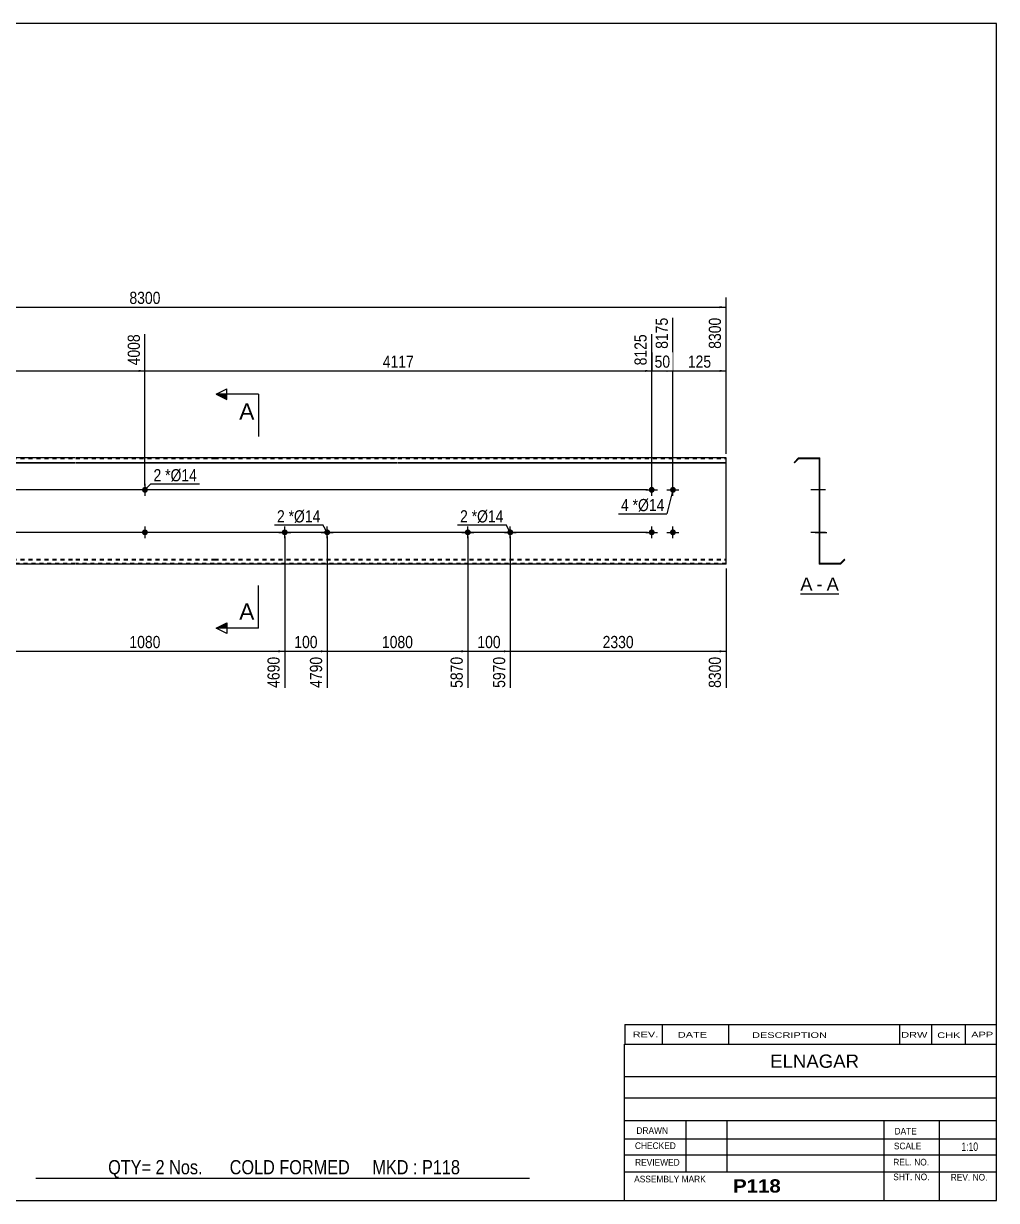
# Model space of a CAD drawing. Header units: millimetres. Extents: x -65 to 337, y -162 to 115.
# Drawn here: x 108.2 to 337.2, y -162.2 to 114.8 of the extents above; entities that cross this region are included whole.
import ezdxf

# ---------------------------------------------------------------- set-up
doc = ezdxf.new("R2010")
doc.units = ezdxf.units.MM
doc.linetypes.add('DXK_LINE_DOT1', pattern=[1.8814, 0.9407, -0.9407])
doc.styles.add('Arial', font='ARIAL.TTF', dxfattribs={"height": 0.2})
doc.styles.add('Arial Bold', font='ARIALBD.TTF', dxfattribs={"height": 0.2})
doc.styles.add('Arial Narrow', font='ARIALN.TTF', dxfattribs={"height": 0.2})

# ---------------------------------------------------------------- blocks, each defined once
blk = doc.blocks.new('Unknown-629091405-1608')
at = {"color": 5, "linetype": 'Continuous'}
for p, q in [((337.25, 114.75), (-62.75, 114.75)), ((-62.75, 114.75), (-62.75, -162.25)), ((337.25, -162.25), (337.25, 114.75)), ((-62.75, -162.25), (337.25, -162.25))]:
    blk.add_line(p, q, dxfattribs=at)
at = {"color": 174, "linetype": 'Continuous', "style": 'Arial'}
blk.add_text('Tekla structures', height=1.9102, rotation=90, dxfattribs=at).set_placement((-63.25, -161.75))
blk = doc.blocks.new('Unknown-629091405-12 - 1230')
at = {"color": 7, "linetype": 'Continuous'}
blk.add_line((291.09, -19.45), (300.12, -19.45), dxfattribs=at)
at = {"color": 0, "linetype": 'Continuous'}
blk.add_wipeout([(293.94, -18.7), (293.94, -15.5), (291.09, -15.5), (291.09, -18.7)], dxfattribs=at)
blk.add_wipeout([(296.32, -18.7), (296.32, -15.5), (294.9, -15.5), (294.9, -18.7)], dxfattribs=at)
at = {"color": 96, "linetype": 'Continuous', "style": 'Arial'}
blk.add_text('A', height=3.06, dxfattribs=at).set_placement((291.09, -18.7))
at = {"color": 0, "linetype": 'Continuous'}
blk.add_wipeout([(300.12, -18.7), (300.12, -15.5), (297.28, -15.5), (297.28, -18.7)], dxfattribs=at)
at = {"color": 96, "linetype": 'Continuous', "style": 'Arial'}
for s, p in [('A', (297.28, -18.7)), ('-', (294.9, -18.7))]:
    blk.add_text(s, height=3.06, dxfattribs=at).set_placement(p)
blk = doc.blocks.new('Bolt-629091405-1223 - 1203')
at = {"linetype": 'Continuous'}
for points in [[(137.5, 5, -1), (136.1, 5, -1)], [(137.5, -5, -1), (136.1, -5, -1)]]:
    blk.add_hatch(color=3, dxfattribs=at).paths.add_polyline_path(points)
at = {"color": 3, "linetype": 'Continuous'}
for p, q in [((136.8, 6.4), (136.8, 3.6)), ((138.2, 5), (135.4, 5)), ((138.2, -5), (135.4, -5)), ((136.8, -3.6), (136.8, -6.4))]:
    blk.add_line(p, q, dxfattribs=at)
blk = doc.blocks.new('Part-629091405-1218 - 1203')
at = {"color": 2, "linetype": 'Continuous'}
for p, q in [((34.2, 12.5), (0, 12.5)), ((0, 12.5), (0, -12.5)), ((0, 11.44), (34.2, 11.44)), ((0, 11.33), (34.2, 11.33)), ((77.3, 12.5), (34.3, 12.5)), ((34.3, 11.44), (77.3, 11.44)), ((34.3, 11.33), (77.3, 11.33)), ((120.4, 12.5), (77.4, 12.5)), ((77.4, 11.44), (120.4, 11.44)), ((77.4, 11.33), (120.4, 11.33)), ((153.1, 12.5), (120.5, 12.5)), ((120.5, 11.44), (153.1, 11.44)), ((120.5, 11.33), (153.1, 11.33)), ((196.2, 12.5), (153.2, 12.5)), ((153.2, 11.44), (196.2, 11.44)), ((153.2, 11.33), (196.2, 11.33)), ((239.3, 12.5), (196.3, 12.5)), ((196.3, 11.44), (239.3, 11.44)), ((196.3, 11.33), (239.3, 11.33)), ((273.59, 12.5), (239.4, 12.5)), ((239.4, 11.44), (273.59, 11.44)), ((239.4, 11.33), (273.59, 11.33)), ((273.59, -12.5), (273.59, 12.5)), ((34.2, -12.5), (0, -12.5)), ((77.3, -12.5), (34.3, -12.5)), ((120.4, -12.5), (77.4, -12.5)), ((153.1, -12.5), (120.5, -12.5)), ((196.2, -12.5), (153.2, -12.5)), ((239.3, -12.5), (196.3, -12.5)), ((273.59, -12.5), (239.4, -12.5))]:
    blk.add_line(p, q, dxfattribs=at)
at = {"color": 7, "linetype": 'DXK_LINE_DOT1'}
for p, q in [((0, 12.35), (34.2, 12.35)), ((34.3, 12.35), (77.3, 12.35)), ((77.4, 12.35), (120.4, 12.35)), ((120.5, 12.35), (153.1, 12.35)), ((153.2, 12.35), (196.2, 12.35)), ((196.3, 12.35), (239.3, 12.35)), ((239.4, 12.35), (273.59, 12.35)), ((0, -11.33), (34.2, -11.33)), ((0, -11.44), (34.2, -11.44)), ((34.2, -12.35), (0, -12.35)), ((34.3, -11.33), (77.3, -11.33)), ((34.3, -11.44), (77.3, -11.44)), ((77.3, -12.35), (34.3, -12.35)), ((77.4, -11.33), (120.4, -11.33)), ((77.4, -11.44), (120.4, -11.44)), ((120.4, -12.35), (77.4, -12.35)), ((120.5, -11.33), (153.1, -11.33)), ((120.5, -11.44), (153.1, -11.44)), ((153.1, -12.35), (120.5, -12.35)), ((153.2, -11.33), (196.2, -11.33)), ((153.2, -11.44), (196.2, -11.44)), ((196.2, -12.35), (153.2, -12.35)), ((196.3, -11.33), (239.3, -11.33)), ((196.3, -11.44), (239.3, -11.44)), ((239.3, -12.35), (196.3, -12.35)), ((239.4, -11.33), (273.59, -11.33)), ((239.4, -11.44), (273.59, -11.44)), ((273.59, -12.35), (239.4, -12.35))]:
    blk.add_line(p, q, dxfattribs=at)
blk = doc.blocks.new('Bolt-629091405-1221 - 1203')
at = {"linetype": 'Continuous'}
for points in [[(169.7, -4.3, -1), (169.7, -5.7, -1)], [(179.7, -4.3, -1), (179.7, -5.7, -1)]]:
    blk.add_hatch(color=3, dxfattribs=at).paths.add_polyline_path(points)
at = {"color": 3, "linetype": 'Continuous'}
for p, q in [((168.3, -5), (171.1, -5)), ((169.7, -6.4), (169.7, -3.6)), ((178.3, -5), (181.1, -5)), ((179.7, -6.4), (179.7, -3.6))]:
    blk.add_line(p, q, dxfattribs=at)
blk = doc.blocks.new('Bolt-629091405-1222 - 1203')
at = {"linetype": 'Continuous'}
for points in [[(212.8, -4.3, -1), (212.8, -5.7, -1)], [(222.8, -4.3, -1), (222.8, -5.7, -1)]]:
    blk.add_hatch(color=3, dxfattribs=at).paths.add_polyline_path(points)
at = {"color": 3, "linetype": 'Continuous'}
for p, q in [((211.4, -5), (214.2, -5)), ((212.8, -6.4), (212.8, -3.6)), ((221.4, -5), (224.2, -5)), ((222.8, -6.4), (222.8, -3.6))]:
    blk.add_line(p, q, dxfattribs=at)
blk = doc.blocks.new('Bolt-629091405-1224 - 1203')
at = {"linetype": 'Continuous'}
for points in [[(255.39, 5, -1), (256.79, 5, -1)], [(260.39, 5, -1), (261.79, 5, -1)], [(255.39, -5, -1), (256.79, -5, -1)], [(260.39, -5, -1), (261.79, -5, -1)]]:
    blk.add_hatch(color=3, dxfattribs=at).paths.add_polyline_path(points)
at = {"color": 3, "linetype": 'Continuous'}
for p, q in [((256.09, 3.6), (256.09, 6.4)), ((261.09, 3.6), (261.09, 6.4)), ((254.69, 5), (257.49, 5)), ((259.69, 5), (262.49, 5)), ((254.69, -5), (257.49, -5)), ((256.09, -6.4), (256.09, -3.6)), ((259.69, -5), (262.49, -5)), ((261.09, -6.4), (261.09, -3.6))]:
    blk.add_line(p, q, dxfattribs=at)
blk = doc.blocks.new('Part-629091405-1232 - 1230')
at = {"color": 2, "linetype": 'Continuous'}
for p, q in [((290.68, 12.5), (289.62, 11.44)), ((289.62, 11.44), (289.73, 11.33)), ((290.75, 12.35), (289.73, 11.33)), ((290.68, 12.5), (295.68, 12.5)), ((290.75, 12.35), (295.53, 12.35)), ((295.53, 12.35), (295.53, -12.5)), ((295.68, -12.35), (295.68, 12.5)), ((300.53, -12.5), (295.53, -12.5)), ((300.47, -12.35), (295.68, -12.35)), ((300.47, -12.35), (301.49, -11.33)), ((300.53, -12.5), (301.59, -11.44)), ((301.59, -11.44), (301.49, -11.33))]:
    blk.add_line(p, q, dxfattribs=at)
blk = doc.blocks.new('Bolt-629091405-1233 - 1230')
at = {"linetype": 'Continuous'}
blk.add_hatch(color=3, dxfattribs=at).paths.add_polyline_path([(295.68, -5.7), (295.68, -4.3), (295.53, -4.3), (295.53, -5.7)])
blk.add_hatch(color=3, dxfattribs=at).paths.add_polyline_path([(295.68, -5.7), (295.68, -4.3), (295.53, -4.3), (295.53, -5.7)])
at = {"color": 3, "linetype": 'Continuous'}
for p, q in [((294.58, -5), (297.33, -5)), ((294.58, -5), (297.33, -5)), ((295.53, -4.3), (295.68, -4.3)), ((295.53, -4.3), (295.68, -4.3)), ((295.53, -5.7), (295.68, -5.7)), ((295.53, -5.7), (295.68, -5.7))]:
    blk.add_line(p, q, dxfattribs=at)
blk = doc.blocks.new('Bolt-629091405-1234 - 1230')
at = {"linetype": 'Continuous'}
blk.add_hatch(color=3, dxfattribs=at).paths.add_polyline_path([(295.68, -5.7), (295.68, -4.3), (295.53, -4.3), (295.53, -5.7)])
blk.add_hatch(color=3, dxfattribs=at).paths.add_polyline_path([(295.68, -5.7), (295.68, -4.3), (295.53, -4.3), (295.53, -5.7)])
at = {"color": 3, "linetype": 'Continuous'}
for p, q in [((294.58, -5), (297.33, -5)), ((294.58, -5), (297.33, -5)), ((295.53, -4.3), (295.68, -4.3)), ((295.53, -4.3), (295.68, -4.3)), ((295.53, -5.7), (295.68, -5.7)), ((295.53, -5.7), (295.68, -5.7))]:
    blk.add_line(p, q, dxfattribs=at)
blk = doc.blocks.new('Bolt-629091405-1235 - 1230')
at = {"linetype": 'Continuous'}
blk.add_hatch(color=3, dxfattribs=at).paths.add_polyline_path([(295.68, -5.7), (295.68, -4.3), (295.53, -4.3), (295.53, -5.7)])
blk.add_hatch(color=3, dxfattribs=at).paths.add_polyline_path([(295.68, -5.7), (295.68, -4.3), (295.53, -4.3), (295.53, -5.7)])
at = {"color": 3, "linetype": 'Continuous'}
for p, q in [((294.58, -5), (297.33, -5)), ((294.58, -5), (297.33, -5)), ((295.53, -4.3), (295.68, -4.3)), ((295.53, -4.3), (295.68, -4.3)), ((295.53, -5.7), (295.68, -5.7)), ((295.53, -5.7), (295.68, -5.7))]:
    blk.add_line(p, q, dxfattribs=at)
blk = doc.blocks.new('Bolt-629091405-1236 - 1230')
at = {"linetype": 'Continuous'}
blk.add_hatch(color=3, dxfattribs=at).paths.add_polyline_path([(295.68, -5.7), (295.68, -4.3), (295.53, -4.3), (295.53, -5.7)])
blk.add_hatch(color=3, dxfattribs=at).paths.add_polyline_path([(295.68, -5.7), (295.68, -4.3), (295.53, -4.3), (295.53, -5.7)])
at = {"color": 3, "linetype": 'Continuous'}
for p, q in [((294.58, -5), (297.33, -5)), ((294.58, -5), (297.33, -5)), ((295.53, -4.3), (295.68, -4.3)), ((295.53, -4.3), (295.68, -4.3)), ((295.53, -5.7), (295.68, -5.7)), ((295.53, -5.7), (295.68, -5.7))]:
    blk.add_line(p, q, dxfattribs=at)
blk = doc.blocks.new('Bolt-629091405-1237 - 1230')
at = {"linetype": 'Continuous'}
for points in [[(295.68, 4.3), (295.68, 5.7), (295.53, 5.7), (295.53, 4.3)], [(295.68, -5.7), (295.68, -4.3), (295.53, -4.3), (295.53, -5.7)]]:
    blk.add_hatch(color=3, dxfattribs=at).paths.add_polyline_path(points)
at = {"color": 3, "linetype": 'Continuous'}
for p, q in [((295.68, 5.7), (295.53, 5.7)), ((295.68, 5), (293.53, 5)), ((295.68, 4.3), (295.53, 4.3)), ((295.68, -5), (293.53, -5)), ((295.68, -4.3), (295.53, -4.3)), ((295.68, -5.7), (295.53, -5.7))]:
    blk.add_line(p, q, dxfattribs=at)
blk = doc.blocks.new('Bolt-629091405-1238 - 1230')
at = {"linetype": 'Continuous'}
for points in [[(295.53, 5.7), (295.53, 4.3), (295.68, 4.3), (295.68, 5.7)], [(295.53, 5.7), (295.53, 4.3), (295.68, 4.3), (295.68, 5.7)], [(295.53, -4.3), (295.53, -5.7), (295.68, -5.7), (295.68, -4.3)], [(295.53, -4.3), (295.53, -5.7), (295.68, -5.7), (295.68, -4.3)]]:
    blk.add_hatch(color=3, dxfattribs=at).paths.add_polyline_path(points)
at = {"color": 3, "linetype": 'Continuous'}
for p, q in [((295.68, 5.7), (295.53, 5.7)), ((295.68, 5.7), (295.53, 5.7)), ((296.98, 5), (293.68, 5)), ((296.98, 5), (293.68, 5)), ((295.68, 4.3), (295.53, 4.3)), ((295.68, 4.3), (295.53, 4.3)), ((296.98, -5), (293.68, -5)), ((296.98, -5), (293.68, -5)), ((295.68, -4.3), (295.53, -4.3)), ((295.68, -4.3), (295.53, -4.3)), ((295.68, -5.7), (295.53, -5.7)), ((295.68, -5.7), (295.53, -5.7))]:
    blk.add_line(p, q, dxfattribs=at)
blk = doc.blocks.new('Bolt-629091405-1239 - 1230')
at = {"linetype": 'Continuous'}
for points in [[(295.53, 5.7), (295.53, 4.3), (295.68, 4.3), (295.68, 5.7)], [(295.53, 5.7), (295.53, 4.3), (295.68, 4.3), (295.68, 5.7)], [(295.53, -4.3), (295.53, -5.7), (295.68, -5.7), (295.68, -4.3)], [(295.53, -4.3), (295.53, -5.7), (295.68, -5.7), (295.68, -4.3)]]:
    blk.add_hatch(color=3, dxfattribs=at).paths.add_polyline_path(points)
at = {"color": 3, "linetype": 'Continuous'}
for p, q in [((295.68, 5.7), (295.53, 5.7)), ((295.68, 5.7), (295.53, 5.7)), ((296.98, 5), (293.68, 5)), ((296.98, 5), (293.68, 5)), ((295.68, 4.3), (295.53, 4.3)), ((295.68, 4.3), (295.53, 4.3)), ((296.98, -5), (293.68, -5)), ((296.98, -5), (293.68, -5)), ((295.68, -4.3), (295.53, -4.3)), ((295.68, -4.3), (295.53, -4.3)), ((295.68, -5.7), (295.53, -5.7)), ((295.68, -5.7), (295.53, -5.7))]:
    blk.add_line(p, q, dxfattribs=at)
blk = doc.blocks.new('StraightDimension-629091405-1289 - 1203')
at = {"linetype": 'Continuous'}
blk.add_hatch(color=7, dxfattribs=at).paths.add_polyline_path([(272.09, 33.25), (273.59, 33), (272.09, 32.75)])
at = {"color": 7, "linetype": 'Continuous'}
for p, q in [((261.09, 6), (261.09, 45.51)), ((273.59, 13.5), (273.59, 45.51)), ((261.09, 33), (273.59, 33))]:
    blk.add_line(p, q, dxfattribs=at)
at = {"color": 0}
blk.add_wipeout([(270.69, 33.15), (270.69, 37.35), (264, 37.35), (264, 33.15)], dxfattribs=at)
at = {"color": 0, "linetype": 'Continuous'}
blk.add_wipeout([(272.99, 46.11), (268.79, 46.11), (268.79, 37.6), (272.99, 37.6)], dxfattribs=at)
at = {"color": 3, "linetype": 'Continuous', "style": 'Arial Narrow'}
blk.add_text('8300', height=2.863, rotation=90.0002, dxfattribs=at).set_placement((272.39, 38.2))
at = {"color": 3, "style": 'Arial Narrow'}
blk.add_text('125', height=2.863, dxfattribs=at).set_placement((264.6, 33.75))
blk = doc.blocks.new('StraightDimension-629091405-1292 - 1203')
at = {"linetype": 'Continuous'}
blk.add_hatch(color=7, dxfattribs=at).paths.add_polyline_path([(135.3, 33.25), (136.8, 33), (135.3, 32.75)])
at = {"color": 7, "linetype": 'Continuous'}
for p, q in [((17.5, 6), (17.5, 43.68)), ((136.8, 6), (136.8, 41.61)), ((17.5, 33), (136.8, 33))]:
    blk.add_line(p, q, dxfattribs=at)
at = {"color": 0, "linetype": 'Continuous'}
blk.add_wipeout([(136.2, 42.21), (132, 42.21), (132, 33.7), (136.2, 33.7)], dxfattribs=at)
at = {"color": 0}
blk.add_wipeout([(81.4, 33.15), (81.4, 37.35), (72.89, 37.35), (72.89, 33.15)], dxfattribs=at)
at = {"color": 3, "linetype": 'Continuous', "style": 'Arial Narrow'}
blk.add_text('4008', height=2.863, rotation=90.0002, dxfattribs=at).set_placement((135.6, 34.3))
at = {"color": 3, "style": 'Arial Narrow'}
blk.add_text('3833', height=2.863, dxfattribs=at).set_placement((73.49, 33.75))
blk = doc.blocks.new('StraightDimension-629091405-1290 - 1203')
at = {"linetype": 'Continuous'}
blk.add_hatch(color=7, dxfattribs=at).paths.add_polyline_path([(259.59, 33.25), (261.09, 33), (259.59, 32.75)])
at = {"color": 7, "linetype": 'Continuous'}
for p, q in [((261.09, 6), (261.09, 45.51)), ((256.09, 6), (256.09, 41.61)), ((256.09, 33), (261.09, 33))]:
    blk.add_line(p, q, dxfattribs=at)
at = {"color": 0}
blk.add_wipeout([(261.02, 33.15), (261.02, 37.35), (256.17, 37.35), (256.17, 33.15)], dxfattribs=at)
at = {"color": 0, "linetype": 'Continuous'}
blk.add_wipeout([(260.49, 46.11), (256.29, 46.11), (256.29, 37.6), (260.49, 37.6)], dxfattribs=at)
at = {"color": 3, "linetype": 'Continuous', "style": 'Arial Narrow'}
blk.add_text('8175', height=2.863, rotation=90.0002, dxfattribs=at).set_placement((259.89, 38.2))
at = {"color": 3, "style": 'Arial Narrow'}
blk.add_text('50', height=2.863, dxfattribs=at).set_placement((256.77, 33.75))
blk = doc.blocks.new('StraightDimension-629091405-1291 - 1203')
at = {"linetype": 'Continuous'}
blk.add_hatch(color=7, dxfattribs=at).paths.add_polyline_path([(254.59, 33.25), (256.09, 33), (254.59, 32.75)])
at = {"color": 7, "linetype": 'Continuous'}
for p, q in [((136.8, 6), (136.8, 41.61)), ((256.09, 6), (256.09, 41.61)), ((136.8, 33), (256.09, 33))]:
    blk.add_line(p, q, dxfattribs=at)
at = {"color": 0, "linetype": 'Continuous'}
blk.add_wipeout([(255.49, 42.21), (251.29, 42.21), (251.29, 33.7), (255.49, 33.7)], dxfattribs=at)
at = {"color": 0}
blk.add_wipeout([(200.7, 33.15), (200.7, 37.35), (192.19, 37.35), (192.19, 33.15)], dxfattribs=at)
at = {"color": 3, "linetype": 'Continuous', "style": 'Arial Narrow'}
blk.add_text('8125', height=2.863, rotation=90.0002, dxfattribs=at).set_placement((254.89, 34.3))
at = {"color": 3, "style": 'Arial Narrow'}
blk.add_text('4117', height=2.863, dxfattribs=at).set_placement((192.79, 33.75))
blk = doc.blocks.new('StraightDimension-629091405-1315 - 1203')
at = {"linetype": 'Continuous'}
for points in [[(-6.25, -6.5), (-6, -5), (-5.75, -6.5)], [(-5.75, -11), (-6, -12.5), (-6.25, -11)]]:
    blk.add_hatch(color=7, dxfattribs=at).paths.add_polyline_path(points)
at = {"color": 7, "linetype": 'Continuous'}
for p, q in [((255.09, -5), (-8.25, -5)), ((-6, -12.5), (-6, -5)), ((11.5, -12.5), (-8.25, -12.5))]:
    blk.add_line(p, q, dxfattribs=at)
at = {"color": 0}
blk.add_wipeout([(-6.15, -6.32), (-10.35, -6.32), (-10.35, -11.18), (-6.15, -11.18)], dxfattribs=at)
at = {"color": 3, "style": 'Arial Narrow'}
blk.add_text('75', height=2.863, rotation=90.0002, dxfattribs=at).set_placement((-6.75, -10.58))
blk = doc.blocks.new('StraightDimension-629091405-1252 - 1203')
at = {"linetype": 'Continuous'}
blk.add_hatch(color=7, dxfattribs=at).paths.add_polyline_path([(272.09, -32.75), (273.59, -33), (272.09, -33.25)])
at = {"color": 7, "linetype": 'Continuous'}
for p, q in [((222.8, -6), (222.8, -41.61)), ((273.59, -13.5), (273.59, -41.61)), ((222.8, -33), (273.59, -33))]:
    blk.add_line(p, q, dxfattribs=at)
at = {"color": 0}
blk.add_wipeout([(252.45, -32.85), (252.45, -28.65), (243.94, -28.65), (243.94, -32.85)], dxfattribs=at)
at = {"color": 0, "linetype": 'Continuous'}
blk.add_wipeout([(272.99, -33.7), (268.79, -33.7), (268.79, -42.21), (272.99, -42.21)], dxfattribs=at)
at = {"color": 3, "style": 'Arial Narrow'}
blk.add_text('2330', height=2.863, dxfattribs=at).set_placement((244.54, -32.25))
at = {"color": 3, "linetype": 'Continuous', "style": 'Arial Narrow'}
blk.add_text('8300', height=2.863, rotation=90.0002, dxfattribs=at).set_placement((272.39, -41.61))
blk = doc.blocks.new('StraightDimension-629091405-1253 - 1203')
at = {"linetype": 'Continuous'}
blk.add_hatch(color=7, dxfattribs=at).paths.add_polyline_path([(221.3, -32.75), (222.8, -33), (221.3, -33.25)])
at = {"color": 7, "linetype": 'Continuous'}
for p, q in [((212.8, -6), (212.8, -41.61)), ((222.8, -6), (222.8, -41.61)), ((212.8, -33), (222.8, -33))]:
    blk.add_line(p, q, dxfattribs=at)
at = {"color": 0}
blk.add_wipeout([(221.14, -32.85), (221.14, -28.65), (214.45, -28.65), (214.45, -32.85)], dxfattribs=at)
at = {"color": 3, "style": 'Arial Narrow'}
blk.add_text('100', height=2.863, dxfattribs=at).set_placement((215.05, -32.25))
at = {"color": 0, "linetype": 'Continuous'}
blk.add_wipeout([(222.2, -33.7), (218, -33.7), (218, -42.21), (222.2, -42.21)], dxfattribs=at)
at = {"color": 3, "linetype": 'Continuous', "style": 'Arial Narrow'}
blk.add_text('5970', height=2.863, rotation=90.0002, dxfattribs=at).set_placement((221.6, -41.61))
blk = doc.blocks.new('StraightDimension-629091405-1254 - 1203')
at = {"linetype": 'Continuous'}
blk.add_hatch(color=7, dxfattribs=at).paths.add_polyline_path([(211.3, -32.75), (212.8, -33), (211.3, -33.25)])
at = {"color": 7, "linetype": 'Continuous'}
for p, q in [((179.7, -6), (179.7, -41.61)), ((212.8, -6), (212.8, -41.61)), ((179.7, -33), (212.8, -33))]:
    blk.add_line(p, q, dxfattribs=at)
at = {"color": 0}
blk.add_wipeout([(200.5, -32.85), (200.5, -28.65), (191.99, -28.65), (191.99, -32.85)], dxfattribs=at)
at = {"color": 0, "linetype": 'Continuous'}
blk.add_wipeout([(212.2, -33.7), (208, -33.7), (208, -42.21), (212.2, -42.21)], dxfattribs=at)
at = {"color": 3, "style": 'Arial Narrow'}
blk.add_text('1080', height=2.863, dxfattribs=at).set_placement((192.59, -32.25))
at = {"color": 3, "linetype": 'Continuous', "style": 'Arial Narrow'}
blk.add_text('5870', height=2.863, rotation=90.0002, dxfattribs=at).set_placement((211.6, -41.61))
blk = doc.blocks.new('StraightDimension-629091405-1255 - 1203')
at = {"linetype": 'Continuous'}
blk.add_hatch(color=7, dxfattribs=at).paths.add_polyline_path([(178.2, -32.75), (179.7, -33), (178.2, -33.25)])
at = {"color": 7, "linetype": 'Continuous'}
for p, q in [((169.7, -6), (169.7, -41.61)), ((179.7, -6), (179.7, -41.61)), ((169.7, -33), (179.7, -33))]:
    blk.add_line(p, q, dxfattribs=at)
at = {"color": 0}
blk.add_wipeout([(178.04, -32.85), (178.04, -28.65), (171.35, -28.65), (171.35, -32.85)], dxfattribs=at)
at = {"color": 3, "style": 'Arial Narrow'}
blk.add_text('100', height=2.863, dxfattribs=at).set_placement((171.95, -32.25))
at = {"color": 0, "linetype": 'Continuous'}
blk.add_wipeout([(179.1, -33.7), (174.9, -33.7), (174.9, -42.21), (179.1, -42.21)], dxfattribs=at)
at = {"color": 3, "linetype": 'Continuous', "style": 'Arial Narrow'}
blk.add_text('4790', height=2.863, rotation=90.0002, dxfattribs=at).set_placement((178.5, -41.61))
blk = doc.blocks.new('StraightDimension-629091405-1256 - 1203')
at = {"linetype": 'Continuous'}
blk.add_hatch(color=7, dxfattribs=at).paths.add_polyline_path([(168.2, -32.75), (169.7, -33), (168.2, -33.25)])
at = {"color": 7, "linetype": 'Continuous'}
for p, q in [((103.9, -6), (103.9, -41.61)), ((169.7, -6), (169.7, -41.61)), ((103.9, -33), (169.7, -33))]:
    blk.add_line(p, q, dxfattribs=at)
at = {"color": 0}
blk.add_wipeout([(141.05, -32.85), (141.05, -28.65), (132.54, -28.65), (132.54, -32.85)], dxfattribs=at)
at = {"color": 0, "linetype": 'Continuous'}
blk.add_wipeout([(169.1, -33.7), (164.9, -33.7), (164.9, -42.21), (169.1, -42.21)], dxfattribs=at)
at = {"color": 3, "style": 'Arial Narrow'}
blk.add_text('1080', height=2.863, dxfattribs=at).set_placement((133.14, -32.25))
at = {"color": 3, "linetype": 'Continuous', "style": 'Arial Narrow'}
blk.add_text('4690', height=2.863, rotation=90.0002, dxfattribs=at).set_placement((168.5, -41.61))
blk = doc.blocks.new('StraightDimension-629091405-1314 - 1203')
at = {"linetype": 'Continuous'}
for points in [[(-6.25, 3.5), (-6, 5), (-5.75, 3.5)], [(-5.75, -3.5), (-6, -5), (-6.25, -3.5)]]:
    blk.add_hatch(color=7, dxfattribs=at).paths.add_polyline_path(points)
at = {"color": 7, "linetype": 'Continuous'}
for p, q in [((255.09, 5), (-8.25, 5)), ((-6, -5), (-6, 5)), ((255.09, -5), (-8.25, -5))]:
    blk.add_line(p, q, dxfattribs=at)
at = {"color": 0}
blk.add_wipeout([(-6.15, 3.34), (-10.35, 3.34), (-10.35, -3.34), (-6.15, -3.34)], dxfattribs=at)
at = {"color": 3, "style": 'Arial Narrow'}
blk.add_text('100', height=2.863, rotation=90.0002, dxfattribs=at).set_placement((-6.75, -2.74))
blk = doc.blocks.new('StraightDimension-629091405-1313 - 1203')
at = {"linetype": 'Continuous'}
for points in [[(-6.25, 11), (-6, 12.5), (-5.75, 11)], [(-5.75, 6.5), (-6, 5), (-6.25, 6.5)]]:
    blk.add_hatch(color=7, dxfattribs=at).paths.add_polyline_path(points)
at = {"color": 7, "linetype": 'Continuous'}
for p, q in [((11.5, 12.5), (-8.25, 12.5)), ((-6, 5), (-6, 12.5)), ((255.09, 5), (-8.25, 5))]:
    blk.add_line(p, q, dxfattribs=at)
at = {"color": 0}
blk.add_wipeout([(-6.15, 11.18), (-10.35, 11.18), (-10.35, 6.32), (-6.15, 6.32)], dxfattribs=at)
at = {"color": 3, "style": 'Arial Narrow'}
blk.add_text('75', height=2.863, rotation=90.0002, dxfattribs=at).set_placement((-6.75, 6.92))
blk = doc.blocks.new('StraightDimension-629091405-1341 - 1203')
at = {"linetype": 'Continuous'}
for points in [[(1.5, 47.75), (0, 48), (1.5, 48.25)], [(272.09, 48.25), (273.59, 48), (272.09, 47.75)]]:
    blk.add_hatch(color=7, dxfattribs=at).paths.add_polyline_path(points)
at = {"color": 7, "linetype": 'Continuous'}
for p, q in [((0, 13.5), (0, 50.25)), ((273.59, 13.5), (273.59, 50.25)), ((0, 48), (273.59, 48))]:
    blk.add_line(p, q, dxfattribs=at)
at = {"color": 0}
blk.add_wipeout([(141.05, 48.15), (141.05, 52.35), (132.54, 52.35), (132.54, 48.15)], dxfattribs=at)
at = {"color": 3, "style": 'Arial Narrow'}
blk.add_text('8300', height=2.863, dxfattribs=at).set_placement((133.14, 48.75))
blk = doc.blocks.new('CBS_CALLOFF-629091405-1660')
at = {"color": 7, "linetype": 'Continuous'}
blk.add_line((111.13, -156.98), (227.36, -157), dxfattribs=at)
at = {"color": 3, "linetype": 'Continuous', "style": 'Arial Narrow'}
blk.add_text('QTY= 2 Nos.      COLD FORMED     MKD : P118', height=3.3405, dxfattribs=at).set_placement((128.13, -156.09))
blk = doc.blocks.new('CBS_NAME_BLOG-629091405-1661')
at = {"color": 7, "linetype": 'Continuous'}
for p, q in [((249.66, -125.5), (337.18, -125.5)), ((249.66, -162.21), (249.66, -125.5)), ((249.66, -133.04), (337.18, -133.04)), ((249.73, -138.09), (337.25, -138.09)), ((249.66, -143.46), (337.18, -143.46)), ((264.18, -155.57), (264.18, -143.47)), ((273.87, -155.54), (273.87, -143.47)), ((310.78, -162.21), (310.78, -143.48)), ((323.83, -162.21), (323.83, -143.47)), ((249.67, -147.76), (337.25, -147.74)), ((249.66, -151.51), (337.18, -151.51)), ((249.66, -155.55), (337.18, -155.55)), ((249.66, -162.25), (337.25, -162.25))]:
    blk.add_line(p, q, dxfattribs=at)
at = {"color": 3, "linetype": 'Continuous', "style": 'Arial'}
blk.add_text('ELNAGAR', height=3.133, dxfattribs=at).set_placement((283.98, -131.03))
at = {"color": 3, "linetype": 'Continuous'}
for s, height, style, width, p in [('DRAWN', 1.566, 'Arial', 0.9, (252.49, -146.57)), ('DATE', 1.566, 'Arial', 0.9, (313.25, -146.73)), ('CHECKED', 1.566, 'Arial', 0.9, (252.14, -150.14)), ('SCALE', 1.566, 'Arial', 0.9, (313.1, -150.21)), ('1:10', 1.957, 'Arial Narrow', 0.9, (328.99, -150.57)), ('REVIEWED', 1.566, 'Arial', 0.9, (252.18, -154.06)), ('REL. NO.', 1.566, 'Arial', 0.9, (312.96, -154.01)), ('ASSEMBLY MARK', 1.5663, 'Arial', 0.9, (251.96, -157.99)), ('P118', 3.131, 'Arial Bold', 1.1, (275.24, -160.39)), ('SHT. NO.', 1.566, 'Arial', 0.9, (312.96, -157.48)), ('REV. NO.', 1.566, 'Arial', 0.9, (326.48, -157.57))]:
    blk.add_text(s, height=height, dxfattribs=dict(at, style=style, width=width)).set_placement(p)
blk = doc.blocks.new('CBS_REVISION-629091405-1662')
at = {"color": 7, "linetype": 'Continuous'}
for p, q in [((249.74, -120.87), (337.24, -120.87)), ((249.74, -120.87), (249.74, -125.5)), ((258.54, -120.87), (258.54, -125.5)), ((274.13, -120.87), (274.13, -125.44)), ((314.39, -120.87), (314.39, -125.5)), ((321.93, -120.87), (321.93, -125.5)), ((329.88, -120.87), (329.88, -125.5)), ((249.74, -125.5), (337.24, -125.5))]:
    blk.add_line(p, q, dxfattribs=at)
at = {"color": 7, "style": 'Arial Narrow', "width": 1.7}
for s, height, p in [('REV.', 1.326, (251.6, -123.82)), ('DATE', 1.326, (262.23, -123.94)), ('DESCRIPTION', 1.3257, (279.71, -123.99)), ('DRW', 1.326, (314.82, -123.93)), ('CHK', 1.326, (323.31, -124.02)), ('APP', 1.326, (331.31, -123.87))]:
    blk.add_text(s, height=height, dxfattribs=at).set_placement(p)
blk = doc.blocks.new('Mark-629091405-1357 - 1203')
at = {"color": 0}
blk.add_wipeout([(140.64, 7.01), (140.64, 10.01), (138.81, 10.01), (138.81, 7.01)], dxfattribs=at)
blk.add_wipeout([(140.64, 7.01), (140.64, 10.01), (138.81, 10.01), (138.81, 7.01)], dxfattribs=at)
at = {"color": 7, "linetype": 'Continuous'}
blk.add_line((136.8, 5), (138.21, 6.41), dxfattribs=at)
at = {"color": 0}
blk.add_wipeout([(142.82, 7.01), (142.82, 10.01), (141.54, 10.01), (141.54, 7.01)], dxfattribs=at)
blk.add_wipeout([(142.82, 7.01), (142.82, 10.01), (141.54, 10.01), (141.54, 7.01)], dxfattribs=at)
at = {"color": 3, "style": 'Arial Narrow'}
blk.add_text('2', height=2.86, dxfattribs=at).set_placement((138.81, 7.01))
at = {"color": 0}
blk.add_wipeout([(149.03, 7.01), (149.03, 10.01), (142.82, 10.01), (142.82, 7.01)], dxfattribs=at)
blk.add_wipeout([(149.03, 7.01), (149.03, 10.01), (142.82, 10.01), (142.82, 7.01)], dxfattribs=at)
at = {"color": 7, "linetype": 'Continuous'}
blk.add_line((138.21, 6.41), (149.63, 6.41), dxfattribs=at)
at = {"color": 3, "style": 'Arial Narrow'}
for s, height, p in [('*', 2.86, (141.54, 7.01)), ('Ø14', 2.863, (142.82, 7.01))]:
    blk.add_text(s, height=height, dxfattribs=at).set_placement(p)
blk = doc.blocks.new('Mark-629091405-1356 - 1203')
at = {"color": 0}
blk.add_wipeout([(212.81, -2.67), (212.81, 0.33), (210.98, 0.33), (210.98, -2.67)], dxfattribs=at)
blk.add_wipeout([(212.81, -2.67), (212.81, 0.33), (210.98, 0.33), (210.98, -2.67)], dxfattribs=at)
blk.add_wipeout([(214.98, -2.67), (214.98, 0.33), (213.71, 0.33), (213.71, -2.67)], dxfattribs=at)
blk.add_wipeout([(214.98, -2.67), (214.98, 0.33), (213.71, 0.33), (213.71, -2.67)], dxfattribs=at)
at = {"color": 3, "style": 'Arial Narrow'}
blk.add_text('2', height=2.86, dxfattribs=at).set_placement((210.98, -2.67))
at = {"color": 0}
blk.add_wipeout([(221.2, -2.67), (221.2, 0.33), (214.98, 0.33), (214.98, -2.67)], dxfattribs=at)
blk.add_wipeout([(221.2, -2.67), (221.2, 0.33), (214.98, 0.33), (214.98, -2.67)], dxfattribs=at)
at = {"color": 7, "linetype": 'Continuous'}
for p in [(210.38, -3.27), (222.8, -5)]:
    blk.add_line(p, (221.8, -3.27), dxfattribs=at)
at = {"color": 3, "style": 'Arial Narrow'}
for s, height, p in [('*', 2.86, (213.71, -2.67)), ('Ø14', 2.863, (214.98, -2.67))]:
    blk.add_text(s, height=height, dxfattribs=at).set_placement(p)
blk = doc.blocks.new('SectionMark-629091405-1250 - 1203')
at = {"linetype": 'Continuous'}
for points in [[(156.05, 27.55), (156.05, 26.3), (153.55, 27.55)], [(156.05, -26.3), (156.05, -27.55), (153.55, -27.55)]]:
    blk.add_hatch(color=30, dxfattribs=at).paths.add_polyline_path(points)
at = {"color": 30, "linetype": 'Continuous'}
for p, q in [((153.55, 27.55), (156.05, 28.8)), ((156.05, 26.3), (156.05, 28.8)), ((163.55, 27.55), (153.55, 27.55)), ((153.55, 27.55), (156.05, 26.3)), ((153.55, -27.55), (156.05, -26.3)), ((163.55, -27.55), (153.55, -27.55)), ((156.05, -28.8), (153.55, -27.55)), ((156.05, -26.3), (156.05, -28.8))]:
    blk.add_line(p, q, dxfattribs=at)
at = {"color": 0, "linetype": 'Continuous'}
for points in [[(162.55, 21.55), (162.55, 25.55), (158.99, 25.55), (158.99, 21.55)], [(162.55, -25.55), (162.55, -21.55), (158.99, -21.55), (158.99, -25.55)]]:
    blk.add_wipeout(points, dxfattribs=at)
at = {"color": 30, "linetype": 'Continuous'}
for p, q in [((163.55, 27.55), (163.55, 17.55)), ((163.55, -27.55), (163.55, -17.55))]:
    blk.add_line(p, q, dxfattribs=at)
at = {"color": 96, "linetype": 'Continuous', "style": 'Arial'}
for p in [(158.99, 21.55), (158.99, -25.55)]:
    blk.add_text('A', height=3.82, dxfattribs=at).set_placement(p)
blk = doc.blocks.new('Mark-629091405-1355 - 1203')
at = {"color": 0}
blk.add_wipeout([(169.71, -2.67), (169.71, 0.33), (167.88, 0.33), (167.88, -2.67)], dxfattribs=at)
blk.add_wipeout([(169.71, -2.67), (169.71, 0.33), (167.88, 0.33), (167.88, -2.67)], dxfattribs=at)
blk.add_wipeout([(171.88, -2.67), (171.88, 0.33), (170.61, 0.33), (170.61, -2.67)], dxfattribs=at)
blk.add_wipeout([(171.88, -2.67), (171.88, 0.33), (170.61, 0.33), (170.61, -2.67)], dxfattribs=at)
at = {"color": 3, "style": 'Arial Narrow'}
blk.add_text('2', height=2.86, dxfattribs=at).set_placement((167.88, -2.67))
at = {"color": 0}
blk.add_wipeout([(178.1, -2.67), (178.1, 0.33), (171.88, 0.33), (171.88, -2.67)], dxfattribs=at)
blk.add_wipeout([(178.1, -2.67), (178.1, 0.33), (171.88, 0.33), (171.88, -2.67)], dxfattribs=at)
at = {"color": 7, "linetype": 'Continuous'}
for p in [(167.28, -3.27), (179.7, -5)]:
    blk.add_line(p, (178.7, -3.27), dxfattribs=at)
at = {"color": 3, "style": 'Arial Narrow'}
for s, height, p in [('*', 2.86, (170.61, -2.67)), ('Ø14', 2.863, (171.88, -2.67))]:
    blk.add_text(s, height=height, dxfattribs=at).set_placement(p)
blk = doc.blocks.new('Mark-629091405-1358 - 1203')
at = {"color": 0}
blk.add_wipeout([(250.69, -0.01), (250.69, 2.99), (248.86, 2.99), (248.86, -0.01)], dxfattribs=at)
blk.add_wipeout([(250.69, -0.01), (250.69, 2.99), (248.86, 2.99), (248.86, -0.01)], dxfattribs=at)
blk.add_wipeout([(252.87, -0.01), (252.87, 2.99), (251.59, 2.99), (251.59, -0.01)], dxfattribs=at)
blk.add_wipeout([(252.87, -0.01), (252.87, 2.99), (251.59, 2.99), (251.59, -0.01)], dxfattribs=at)
at = {"color": 3, "style": 'Arial Narrow'}
blk.add_text('4', height=2.86, dxfattribs=at).set_placement((248.86, -0.01))
at = {"color": 0}
blk.add_wipeout([(259.08, -0.01), (259.08, 2.99), (252.87, 2.99), (252.87, -0.01)], dxfattribs=at)
blk.add_wipeout([(259.08, -0.01), (259.08, 2.99), (252.87, 2.99), (252.87, -0.01)], dxfattribs=at)
at = {"color": 7, "linetype": 'Continuous'}
for p in [(261.09, 5), (248.26, -0.61)]:
    blk.add_line(p, (259.68, -0.61), dxfattribs=at)
at = {"color": 3, "style": 'Arial Narrow'}
for s, height, p in [('*', 2.86, (251.59, -0.01)), ('Ø14', 2.863, (252.87, -0.01))]:
    blk.add_text(s, height=height, dxfattribs=at).set_placement(p)

msp = doc.modelspace()

# ---------------------------------------------------------------- block references
for name in ['Unknown-629091405-1608', 'Part-629091405-1218 - 1203', 'Part-629091405-1232 - 1230', 'Bolt-629091405-1223 - 1203', 'Bolt-629091405-1224 - 1203', 'Bolt-629091405-1237 - 1230', 'Bolt-629091405-1238 - 1230', 'Bolt-629091405-1239 - 1230', 'Bolt-629091405-1221 - 1203', 'Bolt-629091405-1222 - 1203', 'Bolt-629091405-1233 - 1230', 'Bolt-629091405-1234 - 1230', 'Bolt-629091405-1235 - 1230', 'Bolt-629091405-1236 - 1230', 'CBS_REVISION-629091405-1662', 'CBS_NAME_BLOG-629091405-1661', 'CBS_CALLOFF-629091405-1660']:
    msp.add_blockref(name, (0, 0))

# ---------------------------------------------------------------- next in the draw order: block references
for name in ['StraightDimension-629091405-1289 - 1203', 'StraightDimension-629091405-1292 - 1203', 'StraightDimension-629091405-1315 - 1203', 'Unknown-629091405-12 - 1230']:
    msp.add_blockref(name, (0, 0))

# ---------------------------------------------------------------- next in the draw order: block references
for name in ['StraightDimension-629091405-1290 - 1203', 'StraightDimension-629091405-1252 - 1203']:
    msp.add_blockref(name, (0, 0))

# ---------------------------------------------------------------- next in the draw order: block references
for name in ['StraightDimension-629091405-1291 - 1203', 'StraightDimension-629091405-1253 - 1203']:
    msp.add_blockref(name, (0, 0))

# ---------------------------------------------------------------- next in the draw order: block references
msp.add_blockref('StraightDimension-629091405-1254 - 1203', (0, 0))

# ---------------------------------------------------------------- next in the draw order: block references
msp.add_blockref('StraightDimension-629091405-1255 - 1203', (0, 0))

# ---------------------------------------------------------------- next in the draw order: block references
msp.add_blockref('StraightDimension-629091405-1256 - 1203', (0, 0))

# ---------------------------------------------------------------- next in the draw order: block references
msp.add_blockref('StraightDimension-629091405-1314 - 1203', (0, 0))

# ---------------------------------------------------------------- next in the draw order: block references
for name in ['StraightDimension-629091405-1313 - 1203', 'Mark-629091405-1355 - 1203', 'Mark-629091405-1356 - 1203']:
    msp.add_blockref(name, (0, 0))

# ---------------------------------------------------------------- next in the draw order: block references
for name in ['StraightDimension-629091405-1341 - 1203', 'Mark-629091405-1357 - 1203', 'Mark-629091405-1358 - 1203']:
    msp.add_blockref(name, (0, 0))

# ---------------------------------------------------------------- next in the draw order: block references
msp.add_blockref('SectionMark-629091405-1250 - 1203', (0, 0))

doc.saveas('drawing.dxf')
